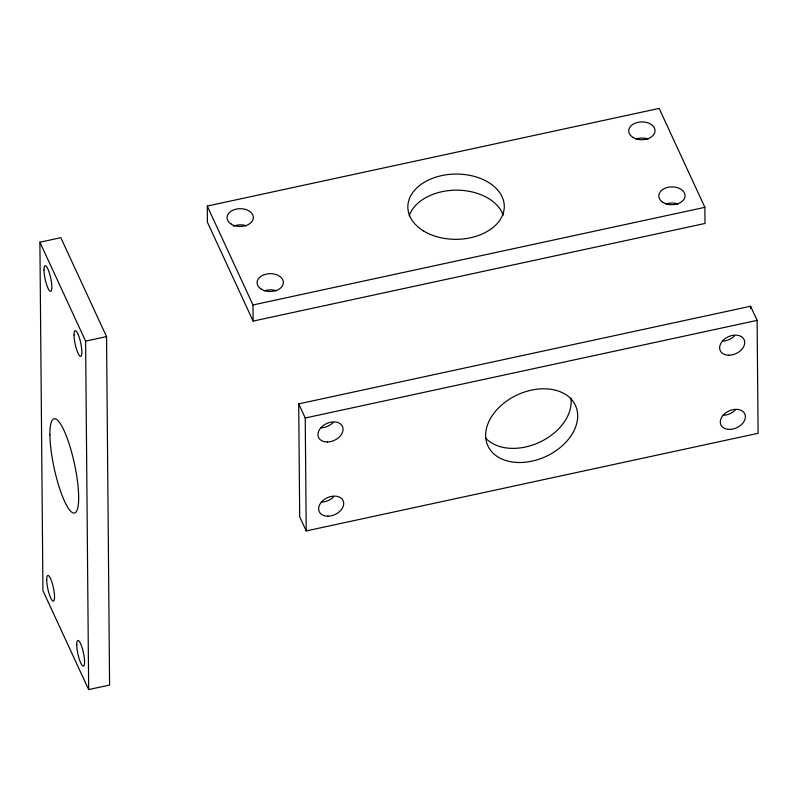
<?xml version="1.0" encoding="UTF-8"?>
<svg xmlns="http://www.w3.org/2000/svg" width="798" height="798" viewBox="0 0 798 798"><rect width="100%" height="100%" fill="white"/><g stroke="black" fill="none" stroke-linecap="round" stroke-linejoin="round"><path stroke-width="1.2" d="M39.9 242.213L60.818 237.694L106.543 336.606L109.585 685.063L88.658 689.582L42.942 590.67L39.9 242.213L85.615 341.125L88.658 689.582M207.261 206.054L659.148 108.418L704.863 207.33L705.003 223.46L253.126 321.095L207.4 222.183L207.261 206.054L252.986 304.966L253.126 321.095M85.615 341.125L106.543 336.606M252.986 304.966L704.863 207.33M298.701 403.878L750.579 306.242L757.112 320.377L758.1 433.294L306.223 530.929L299.689 516.805L298.701 403.878L305.235 418.002L306.223 530.929M305.235 418.002L757.112 320.377M750.579 306.242L750.609 308.726M735.227 410.162A13.147 9.257 -24.8 0 1 723.128 415.289M734.579 335.948A13.147 9.257 -24.8 0 1 722.479 341.075M333.564 496.945A13.147 9.257 -24.8 0 1 321.454 502.072M332.916 422.741A13.147 9.257 -24.8 0 1 320.806 427.858M570.909 398.152A48.219 33.945 -24.8 0 1 539.508 442.272A48.219 33.945 -24.8 0 1 485.433 437.883M635.976 139.052A13.147 8.898 -0.5 0 1 648.126 139.022M666.021 204.059A13.147 8.898 -0.5 0 1 678.17 204.019M264.347 290.841A13.147 8.898 -0.5 0 1 276.497 290.801M233.315 226.233A13.147 8.898 -0.5 0 1 246.452 225.804M409.165 215.889A48.219 32.638 -0.5 0 1 456.037 190.183A48.219 32.638 -0.5 0 1 503.169 215.221M729.661 429.414A13.147 9.257 -24.8 0 0 744.933 414.242A13.147 9.257 -24.8 0 0 723.896 414.441A13.147 9.257 -24.8 0 0 729.661 429.414M729.013 355.21A13.147 9.257 -24.8 0 0 744.285 340.028A13.147 9.257 -24.8 0 0 723.247 340.227A13.147 9.257 -24.8 0 0 729.013 355.21M327.34 441.992A13.147 9.257 -24.8 0 0 342.611 426.82A13.147 9.257 -24.8 0 0 321.574 427.01A13.147 9.257 -24.8 0 0 327.34 441.992M327.988 516.196A13.147 9.257 -24.8 0 0 343.26 501.024A13.147 9.257 -24.8 0 0 322.222 501.224A13.147 9.257 -24.8 0 0 327.988 516.196M520.057 462.511A48.219 33.945 -24.8 0 0 576.046 406.86A48.219 33.945 -24.8 0 0 498.9 407.588A48.219 33.945 -24.8 0 0 520.057 462.511M43.99 270.053A13.147 2.833 77.8 0 0 49.935 291.15A13.147 2.833 77.8 0 0 49.795 274.382A13.147 2.833 77.8 0 0 43.99 270.053M74.034 335.05A13.147 2.833 77.8 0 0 79.98 356.147A13.147 2.833 77.8 0 0 79.84 339.379A13.147 2.833 77.8 0 0 74.034 335.05M46.693 579.787A13.147 2.833 77.8 0 0 52.638 600.884A13.147 2.833 77.8 0 0 52.498 584.126A13.147 2.833 77.8 0 0 46.693 579.787M76.738 644.784A13.147 2.833 77.8 0 0 82.683 665.891A13.147 2.833 77.8 0 0 82.543 649.123A13.147 2.833 77.8 0 0 76.738 644.784M49.915 434.81A48.219 10.374 77.8 0 0 71.73 512.176A48.219 10.374 77.8 0 0 71.202 450.7A48.219 10.374 77.8 0 0 49.915 434.81M632.964 137.386A13.147 8.898 -0.5 0 0 654.709 132.687A13.147 8.898 -0.5 0 0 637.961 122.323A13.147 8.898 -0.5 0 0 632.964 137.386M663.008 202.383A13.147 8.898 -0.5 0 0 684.754 197.695A13.147 8.898 -0.5 0 0 668.006 187.321A13.147 8.898 -0.5 0 0 663.008 202.383M231.29 224.168A13.147 8.898 -0.5 0 0 253.036 219.48A13.147 8.898 -0.5 0 0 236.288 209.106A13.147 8.898 -0.5 0 0 231.29 224.168M261.335 289.175A13.147 8.898 -0.5 0 0 283.081 284.477A13.147 8.898 -0.5 0 0 266.333 274.103A13.147 8.898 -0.5 0 0 261.335 289.175M423.389 230.851A48.219 32.638 -0.5 0 0 503.109 213.625A48.219 32.638 -0.5 0 0 441.693 175.61A48.219 32.638 -0.5 0 0 423.389 230.851"/></g></svg>
